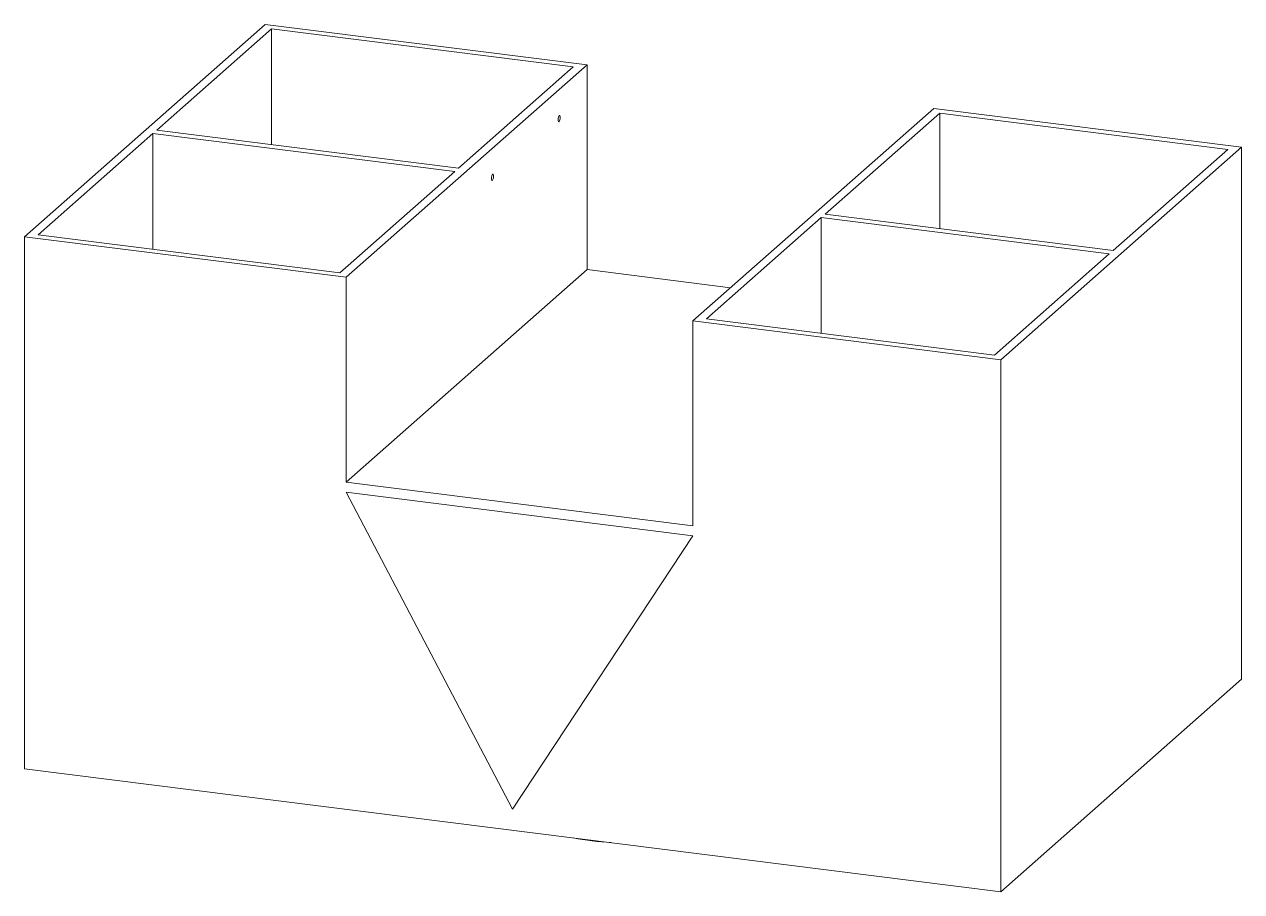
# Paper-space layout '_Dimetric' of a CAD drawing. Header units: millimetres. Extents: x -286 to 286, y -329 to 79.
import ezdxf

# ---------------------------------------------------------------- set-up
doc = ezdxf.new("R2010")
doc.units = ezdxf.units.MM

psp = doc.layouts.new('_Dimetric')

# ---------------------------------------------------------------- linework, layer by layer
at = {"color": 7, "linetype": 'Continuous', "lineweight": 15}
for p, q in [((-172.61, 78.76), (-285.75, -21.02)), ((-169.7, 76.61), (-223.62, 29.06)), ((-21.59, 59.74), (-172.61, 78.76)), ((-28.03, 58.77), (-169.7, 76.61)), ((-169.7, 22.27), (-169.7, 76.61)), ((-21.59, 59.74), (-134.73, -40.04)), ((-28.03, 58.77), (-81.95, 11.22)), ((-21.59, -36.43), (-21.59, 59.74)), ((28.04, -60.55), (141.17, 39.23)), ((90.16, -10.47), (144.08, 37.08)), ((285.75, 21.02), (141.17, 39.23)), ((279.3, 20.05), (144.08, 37.08)), ((144.08, -17.26), (144.08, 37.08)), ((-81.95, 11.22), (-223.62, 29.06)), ((-225.38, 27.5), (-279.3, -20.05)), ((-225.38, 27.5), (-83.72, 9.66)), ((-225.38, 27.5), (-225.38, -26.84)), ((172.61, -78.76), (285.75, 21.02)), ((225.38, -27.5), (279.3, 20.05)), ((285.75, -228.83), (285.75, 21.02)), ((-83.72, 9.66), (-137.64, -37.89)), ((225.38, -27.5), (90.16, -10.47)), ((34.48, -59.58), (88.4, -12.03)), ((88.4, -12.03), (223.62, -29.06)), ((88.4, -66.37), (88.4, -12.03)), ((-285.75, -270.86), (-285.75, -21.02)), ((-285.75, -21.02), (-134.73, -40.04)), ((-279.3, -20.05), (-137.64, -37.89)), ((169.7, -76.61), (223.62, -29.06)), ((-21.59, -36.43), (-134.73, -136.21)), ((45.76, -44.92), (-21.59, -36.43)), ((-134.73, -40.04), (-134.73, -136.21)), ((28.04, -60.55), (172.61, -78.76)), ((28.04, -60.55), (28.04, -156.71)), ((34.48, -59.58), (169.7, -76.61)), ((172.61, -328.61), (172.61, -78.76)), ((-134.73, -136.21), (28.04, -156.71)), ((28.04, -161.43), (-134.73, -140.92)), ((-134.73, -140.92), (-56.51, -289.84)), ((-56.51, -289.84), (28.04, -161.43)), ((172.61, -328.61), (285.75, -228.83)), ((-285.75, -270.86), (172.61, -328.61))]:
    psp.add_line(p, q, dxfattribs=at)
at = {"color": 7, "linetype": 'Continuous', "lineweight": 15, "flags": 128}
for points in [[(-34.14, 35), (-34.18, 35.5), (-34.3, 35.86), (-34.47, 36.01), (-34.67, 35.94), (-34.87, 35.66), (-35.05, 35.2), (-35.16, 34.64), (-35.2, 34.06), (-35.16, 33.55), (-35.05, 33.2), (-34.87, 33.04), (-34.67, 33.11), (-34.47, 33.4), (-34.3, 33.86), (-34.18, 34.42), (-34.14, 35)], [(-65.43, 7.4), (-65.47, 7.91), (-65.59, 8.26), (-65.76, 8.42), (-65.96, 8.35), (-66.16, 8.06), (-66.34, 7.6), (-66.45, 7.04), (-66.49, 6.47), (-66.45, 5.96), (-66.34, 5.6), (-66.16, 5.45), (-65.96, 5.52), (-65.76, 5.81), (-65.59, 6.26), (-65.47, 6.82), (-65.43, 7.4)]]:
    psp.add_lwpolyline(points, dxfattribs=at)
at = {"color": 7, "linetype": 'Continuous', "lineweight": 15}
psp.add_arc((-2.09, -168.99), 136.82, 259.0582, 266.5803, dxfattribs=at)

doc.saveas('drawing.dxf')
